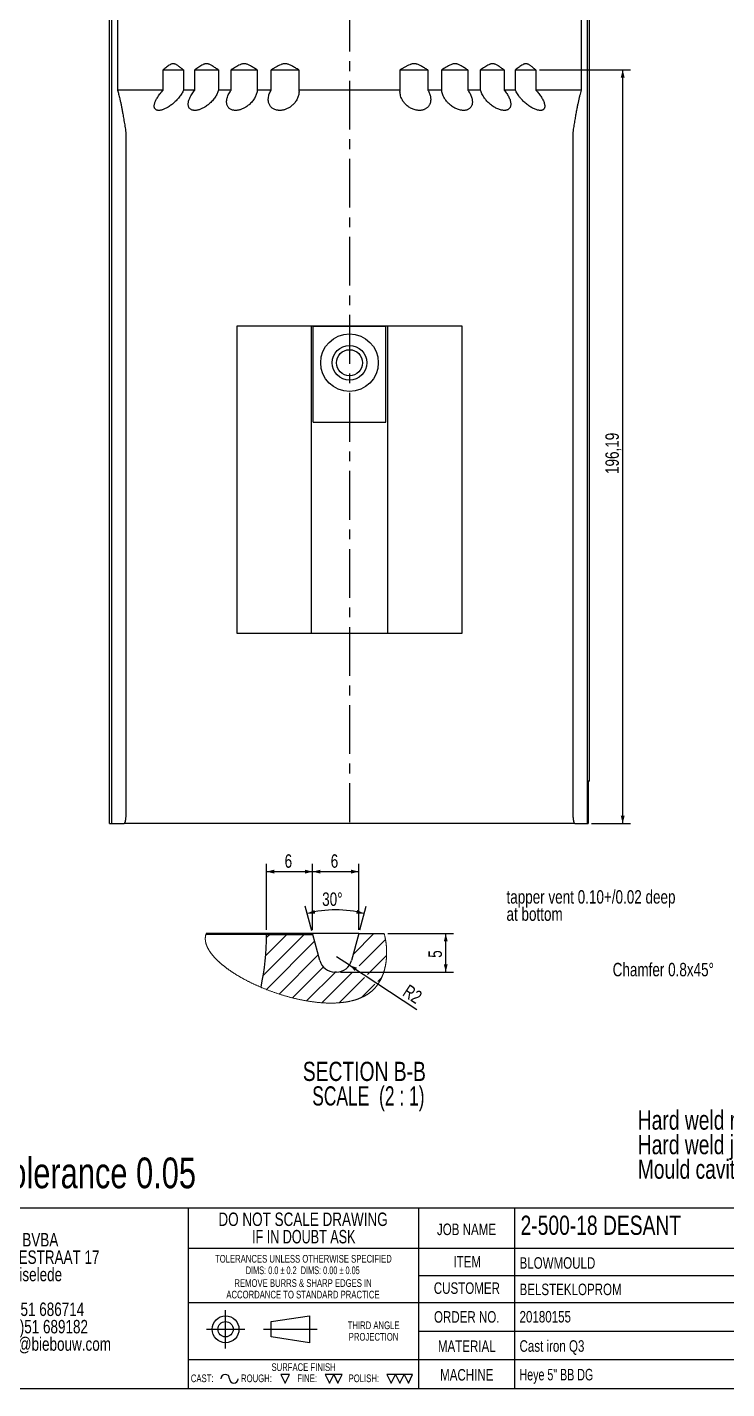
# Model space of a CAD drawing. Header units: millimetres. Extents: x 8 to 872, y 8 to 585.
# Drawn here: x 477.1 to 659.3, y 8 to 362.5 of the extents above; entities that cross this region are included whole.
import ezdxf

# ---------------------------------------------------------------- set-up
doc = ezdxf.new("R2010")
doc.units = ezdxf.units.MM
doc.header["$PDSIZE"] = -1
doc.linetypes.add('CENTERX2', pattern=[20.32, 12.7, -2.54, 2.54, -2.54])
for name, color, linetype in [('CENTERLINE', 4, 'CENTERX2'), ('DIMENSIONS', 2, 'Continuous'), ('HATCH', 3, 'Continuous'), ('TEXT', 2, 'Continuous')]:
    doc.layers.add(name, color=color, linetype=linetype)
doc.layers.add('OUTLINE', color=7, linetype='Continuous', lineweight=25)
doc.styles.add('SLDTEXTSTYLE0', font='TXT', dxfattribs={"width": 0.75})
doc.styles.add('SLDTEXTSTYLE3', font='TXT', dxfattribs={"width": 0.692308})
doc.styles.add('SLDTEXTSTYLE4', font='TXT', dxfattribs={"width": 0.7})
doc.styles.add('SLDTEXTSTYLE5', font='TXT', dxfattribs={"width": 0.691176})
doc.styles.add('SLDTEXTSTYLE7', font='TXT', dxfattribs={"width": 0.678571})
doc.dimstyles.new('SLDDIMSTYLE2', dxfattribs={"dimtxt": 3.5, "dimasz": 2, "dimexe": 0, "dimexo": 0.0625, "dimgap": 0.875, "dimtad": 1, "dimrnd": 1e-09, "dimzin": 12, "dimdsep": 46, "dimtxsty": 'SLDTEXTSTYLE0', "dimsah": 1, "dimcen": 0.09, "dimadec": 0, "dimazin": 3, "dimtfac": 1, "dimtofl": 0, "dimtmove": 0, "dimatfit": 3, "dimfxl": 0, "dimfrac": 2, "dimtolj": 1, "dimtzin": 12, "dimarcsym": 0})
doc.dimstyles.new('SLDDIMSTYLE26', dxfattribs={"dimtxt": 3.5, "dimasz": 2, "dimexe": 0, "dimexo": 0.0625, "dimgap": 0.875, "dimtad": 1, "dimdec": 0, "dimlfac": 0.5, "dimrnd": 1e-09, "dimzin": 12, "dimdsep": 46, "dimtxsty": 'SLDTEXTSTYLE0', "dimsah": 1, "dimcen": 0.09, "dimadec": 0, "dimazin": 3, "dimtfac": 1, "dimtdec": 0, "dimtofl": 0, "dimtmove": 0, "dimatfit": 3, "dimfxl": 0, "dimfrac": 2, "dimtolj": 1, "dimtzin": 12, "dimarcsym": 0})
doc.dimstyles.new('SLDDIMSTYLE27', dxfattribs={"dimtxt": 3.5, "dimasz": 2, "dimexe": 0, "dimexo": 0.0625, "dimgap": 0.875, "dimtad": 1, "dimlfac": 0.5, "dimrnd": 1e-09, "dimzin": 12, "dimdsep": 46, "dimtxsty": 'SLDTEXTSTYLE0', "dimsah": 1, "dimcen": 0.09, "dimadec": 0, "dimazin": 3, "dimtfac": 1, "dimtofl": 0, "dimtmove": 0, "dimatfit": 3, "dimfxl": 0, "dimfrac": 2, "dimtolj": 1, "dimtzin": 12, "dimarcsym": 0})
doc.dimstyles.new('SLDDIMSTYLE28', dxfattribs={"dimtxt": 3.5, "dimasz": 2, "dimexe": 0, "dimexo": 0.0625, "dimgap": 0.875, "dimtad": 1, "dimdec": 4, "dimlfac": 0.5, "dimzin": 12, "dimdsep": 46, "dimtxsty": 'SLDTEXTSTYLE0', "dimsah": 1, "dimcen": 0.09, "dimazin": 3, "dimtfac": 1, "dimtofl": 0, "dimtmove": 0, "dimatfit": 3, "dimfxl": 0, "dimfrac": 2, "dimtolj": 1, "dimtzin": 12, "dimarcsym": 0})
doc.dimstyles.new('SLDDIMSTYLE29', dxfattribs={"dimtxt": 3.5, "dimasz": 2, "dimexe": 0, "dimexo": 0.0625, "dimgap": 0.875, "dimtad": 1, "dimlfac": 0.5, "dimrnd": 1e-09, "dimzin": 12, "dimdsep": 46, "dimtxsty": 'SLDTEXTSTYLE0', "dimsah": 1, "dimcen": 0, "dimadec": 0, "dimazin": 3, "dimtfac": 1, "dimtofl": 0, "dimtmove": 0, "dimatfit": 3, "dimfxl": 0, "dimfrac": 2, "dimtolj": 1, "dimtzin": 12, "dimarcsym": 0})

# ---------------------------------------------------------------- blocks, each defined once
blk = doc.blocks.new('SW_NOTE_0')
at = {"layer": 'TEXT', "color": 0, "char_height": 3.5, "attachment_point": 2}
for s, insert, style in [('DO NOT SCALE DRAWING', (28.71, 4.5), 'SLDTEXTSTYLE0'), ('IF IN DOUBT ASK', (28.89, -0.03), 'SLDTEXTSTYLE4')]:
    blk.add_mtext(s, dxfattribs=dict(at, insert=insert, style=style))
blk = doc.blocks.new('SW_NOTE_1')
at = {"layer": 'TEXT', "color": 0, "char_height": 2, "attachment_point": 2}
for s, insert, style in [('TOLERANCES UNLESS OTHERWISE SPECIFIED', (27.09, 2.57), 'SLDTEXTSTYLE0'), ('DIMS: 0.0 ± 0.2  DIMS: 0.00 ± 0.05', (26.93, -0.43), 'SLDTEXTSTYLE5')]:
    blk.add_mtext(s, dxfattribs=dict(at, insert=insert, style=style))
blk = doc.blocks.new('SW_NOTE_2')
at = {"layer": 'TEXT', "color": 0, "char_height": 2, "attachment_point": 2, "style": 'SLDTEXTSTYLE0'}
for s, insert in [('REMOVE BURRS & SHARP EDGES IN', (21.78, 2.57)), ('ACCORDANCE TO STANDARD PRACTICE', (21.75, -0.43))]:
    blk.add_mtext(s, dxfattribs=dict(at, insert=insert))
blk = doc.blocks.new('SW_NOTE_3')
at = {"layer": 'TEXT', "color": 0, "char_height": 2, "attachment_point": 2, "style": 'SLDTEXTSTYLE0'}
for s, insert in [('THIRD ANGLE', (8.34, 2.57)), ('PROJECTION', (8.33, -0.43))]:
    blk.add_mtext(s, dxfattribs=dict(at, insert=insert))
blk = doc.blocks.new('SW_NOTE_4')
at = {"layer": 'TEXT', "color": 0, "char_height": 3.5, "attachment_point": 1, "style": 'SLDTEXTSTYLE0'}
for s, insert in [('BIEBOUW BVBA', (0, 4.5)), ('INDUSTRIESTRAAT 17', (0, -0.03)), ('B-8755 Ruiselede', (0, -4.55)), ('Tel.:+32(0)51 686714', (0, -13.61)), ('Fax.:+32(0)51 689182', (0, -18.13)), ('Email: info@biebouw.com', (0, -22.66))]:
    blk.add_mtext(s, dxfattribs=dict(at, insert=insert))
blk = doc.blocks.new('SW_NOTE_7')
at = {"layer": 'TEXT', "color": 0, "char_height": 5, "attachment_point": 1, "style": 'SLDTEXTSTYLE0'}
for s, insert in [('Hard weld match and neck 3x3', (0, 6.43)), ('Hard weld joint 1.2 deep 3 wide', (0, 0.04)), ('Mould cavity see drawing BIEB781-07 A', (0, -6.35))]:
    blk.add_mtext(s, dxfattribs=dict(at, insert=insert))
blk = doc.blocks.new('SW_NOTE_8')
at = {"layer": 'TEXT', "color": 0, "char_height": 3.5, "attachment_point": 1, "style": 'SLDTEXTSTYLE0'}
for s, insert in [('tapper vent 0.10+/0.02 deep', (-64.08, 0.03)), ('at bottom', (-64.08, -4.44))]:
    blk.add_mtext(s, dxfattribs=dict(at, insert=insert))
blk = doc.blocks.new('SW_NOTE_10')
at = {"layer": 'TEXT', "color": 0, "insert": (-37.56, 1.79), "char_height": 3.5, "attachment_point": 1, "style": 'SLDTEXTSTYLE0'}
blk.add_mtext('Chamfer 0.8x45°', dxfattribs=at)
blk = doc.blocks.new('SW_HATCH_0')
at = {"layer": 'HATCH', "color": 0}
for p, q in [((8.98, 0), (-1.69, -10.67)), ((4.49, 0), (-1.06, -5.55)), ((0, 0), (-0.82, -0.82)), ((27.14, 0.2), (21.74, -5.2)), ((11.71, -1.76), (-0.87, -14.34)), ((30.14, -1.29), (23.28, -8.15)), ((12.66, -5.3), (2.43, -15.53)), ((30.44, -5.48), (25.44, -10.48)), ((13.97, -8.48), (5.92, -16.53)), ((17.14, -9.8), (9.62, -17.32)), ((21.47, -9.96), (13.62, -17.81)), ((24.72, -11.2), (18.11, -17.81)), ((27.42, -12.99), (24.03, -16.38)), ((29.16, -11.26), (28.15, -12.27))]:
    blk.add_line(p, q, dxfattribs=at)
blk = doc.blocks.new('_D_75')
at = {"layer": 'DIMENSIONS'}
for p, q in [((539.46, 127.5), (539.46, 144.64)), ((539.46, 142.64), (551.46, 142.64)), ((551.46, 127.5), (551.46, 144.64))]:
    blk.add_line(p, q, dxfattribs=at)
for points in [[(539.46, 142.64), (541.46, 142.14), (541.46, 143.14)], [(551.46, 142.64), (549.46, 143.14), (549.46, 142.14)]]:
    blk.add_solid(points, dxfattribs=at)
at = {"layer": 'DIMENSIONS', "insert": (544.16, 147.15), "char_height": 3.5, "attachment_point": 1, "style": 'SLDTEXTSTYLE0'}
blk.add_mtext('6', dxfattribs=at)
blk = doc.blocks.new('_D_76')
at = {"layer": 'DIMENSIONS'}
for p, q in [((551.46, 127.5), (551.46, 144.64)), ((551.46, 142.64), (563.46, 142.64)), ((563.46, 127.5), (563.46, 144.64))]:
    blk.add_line(p, q, dxfattribs=at)
for points in [[(551.46, 142.64), (553.46, 142.14), (553.46, 143.14)], [(563.46, 142.64), (561.46, 143.14), (561.46, 142.14)]]:
    blk.add_solid(points, dxfattribs=at)
at = {"layer": 'DIMENSIONS', "insert": (556.16, 147.15), "char_height": 3.5, "attachment_point": 1, "style": 'SLDTEXTSTYLE0'}
blk.add_mtext('6', dxfattribs=at)
blk = doc.blocks.new('_D_77')
at = {"layer": 'DIMENSIONS'}
for p, q in [((571.07, 126.5), (588.12, 126.5)), ((586.12, 116.5), (586.12, 126.5)), ((558.71, 116.5), (588.12, 116.5))]:
    blk.add_line(p, q, dxfattribs=at)
for points in [[(586.12, 126.5), (585.62, 124.5), (586.62, 124.5)], [(586.12, 116.5), (586.62, 118.5), (585.62, 118.5)]]:
    blk.add_solid(points, dxfattribs=at)
at = {"layer": 'DIMENSIONS', "insert": (581.61, 120.21), "char_height": 3.5, "attachment_point": 1, "rotation": 90, "style": 'SLDTEXTSTYLE0'}
blk.add_mtext('5', dxfattribs=at)
blk = doc.blocks.new('_D_78')
at = {"layer": 'DIMENSIONS'}
for p, q in [((551.25, 127.27), (549.54, 133.66)), ((563.71, 127.47), (565.37, 133.66))]:
    blk.add_line(p, q, dxfattribs=at)
blk.add_arc((557.46, 104.11), 28.59, 75, 105, dxfattribs=at)
for points in [[(550.06, 131.73), (552.12, 131.69), (551.89, 132.67)], [(564.86, 131.73), (563.02, 132.67), (562.79, 131.69)]]:
    blk.add_solid(points, dxfattribs=at)
at = {"layer": 'DIMENSIONS', "insert": (553.94, 137.22), "char_height": 3.5, "attachment_point": 1, "style": 'SLDTEXTSTYLE0'}
blk.add_mtext('30°', dxfattribs=at)
blk = doc.blocks.new('_D_79')
at = {"layer": 'DIMENSIONS'}
for q in [(557.71, 120.5), (578.59, 106.73)]:
    blk.add_line((561.05, 118.3), q, dxfattribs=at)
blk.add_solid([(561.05, 118.3), (562.44, 116.78), (562.99, 117.62)], dxfattribs=at)
at = {"layer": 'DIMENSIONS', "insert": (576.54, 113.46), "char_height": 3.5, "attachment_point": 1, "rotation": 326.5925, "style": 'SLDTEXTSTYLE0'}
blk.add_mtext('R2', dxfattribs=at)
blk = doc.blocks.new('SW_NOTE_12')
at = {"layer": 'TEXT', "color": 0, "char_height": 5, "attachment_point": 2}
for s, insert, style in [('SECTION B-B', (19.61, 6.45), 'SLDTEXTSTYLE0'), ('SCALE  (2 : 1)', (20.66, 0.06), 'SLDTEXTSTYLE7')]:
    blk.add_mtext(s, dxfattribs=dict(at, insert=insert, style=style))
blk = doc.blocks.new('_D_98')
at = {"layer": 'DIMENSIONS'}
for p, q in [((610.55, 351.38), (634.19, 351.38)), ((632.19, 155.19), (632.19, 351.38)), ((624.03, 155.19), (634.19, 155.19))]:
    blk.add_line(p, q, dxfattribs=at)
for points in [[(632.19, 351.38), (631.69, 349.38), (632.69, 349.38)], [(632.19, 155.19), (632.69, 157.19), (631.69, 157.19)]]:
    blk.add_solid(points, dxfattribs=at)
at = {"layer": 'DIMENSIONS', "insert": (627.68, 246.17), "char_height": 3.5, "attachment_point": 1, "rotation": 90, "style": 'SLDTEXTSTYLE0'}
blk.add_mtext('196,19', dxfattribs=at)

msp = doc.modelspace()

# ---------------------------------------------------------------- linework, layer by layer
at = {"color": 7, "linetype": 'Continuous', "lineweight": 18, "flags": 128}
msp.add_lwpolyline([(523.61295, 126.14358), (523.60187, 126.09647), (523.59137, 126.04928), (523.58147, 126.00201), (523.57215, 125.95466), (523.56342, 125.90723), (523.55526, 125.85972), (523.5477, 125.81214), (523.54004, 125.75972), (523.53309, 125.7072), (523.52683, 125.65459), (523.52127, 125.6019), (523.51641, 125.54912), (523.51223, 125.49625), (523.50875, 125.4433), (523.50595, 125.39026), (523.50384, 125.33714), (523.50241, 125.28394), (523.50168, 125.2316), (523.50159, 125.1792), (523.50216, 125.12671), (523.50339, 125.07415), (523.5053, 125.02056), (523.50788, 124.96689), (523.51113, 124.91314), (523.51505, 124.85932), (523.51963, 124.80543), (523.52477, 124.75243), (523.53055, 124.69937), (523.53697, 124.64623), (523.54402, 124.59303), (523.55187, 124.53868), (523.56037, 124.48425), (523.56952, 124.42977), (523.57932, 124.37521), (523.58978, 124.3206), (523.60087, 124.26592), (523.61262, 124.21117), (523.62498, 124.15649), (523.63797, 124.10174), (523.6516, 124.04694), (523.66586, 123.99208), (523.68076, 123.93717), (523.696, 123.88317), (523.71185, 123.82913), (523.72829, 123.77504), (523.74534, 123.72089), (523.76336, 123.66559), (523.78199, 123.61024), (523.80125, 123.55483), (523.82112, 123.49938), (523.84161, 123.44388), (523.86271, 123.38834), (523.88441, 123.33275), (523.90673, 123.27711), (523.92966, 123.22143), (523.95319, 123.16571), (523.97732, 123.10995), (524.00205, 123.05414), (524.02738, 122.9983), (524.0533, 122.94242), (524.08251, 122.8809), (524.11242, 122.81935), (524.14306, 122.75775), (524.1744, 122.6961), (524.20645, 122.63442), (524.23794, 122.57505), (524.27009, 122.51563), (524.30288, 122.45619), (524.33632, 122.39671), (524.3704, 122.3372), (524.40512, 122.27767), (524.43844, 122.2215), (524.47232, 122.16532), (524.50676, 122.10911), (524.54177, 122.05288), (524.57733, 121.99663), (524.61768, 121.93383), (524.65871, 121.871), (524.70043, 121.80815), (524.74284, 121.74528), (524.78592, 121.68239), (524.82968, 121.61949), (524.87411, 121.55656), (524.91922, 121.49363), (524.965, 121.43067), (525.01144, 121.36771), (525.05854, 121.30474), (525.1063, 121.24176), (525.15473, 121.17877), (525.2038, 121.11577), (525.25352, 121.05277), (525.3039, 120.98976), (525.35736, 120.92376), (525.41153, 120.85775), (525.4664, 120.79174), (525.52196, 120.72574), (525.57823, 120.65974), (525.63518, 120.59374), (525.69018, 120.53076), (525.74581, 120.46778), (525.80206, 120.40481), (525.85893, 120.34185), (525.91641, 120.27891), (525.97451, 120.21598), (526.03321, 120.15306), (526.09252, 120.09016), (526.1553, 120.02429), (526.21874, 119.95844), (526.28284, 119.89261), (526.34759, 119.82681), (526.41298, 119.76103), (526.47902, 119.69528), (526.54571, 119.62956), (526.61303, 119.56388), (526.68098, 119.49822), (526.74957, 119.4326), (526.81879, 119.36702), (526.88863, 119.30148), (526.95505, 119.23971), (527.02202, 119.17799), (527.08953, 119.1163), (527.15759, 119.05465), (527.22619, 118.99305), (527.2993, 118.92796), (527.37301, 118.86293), (527.44731, 118.79795), (527.52221, 118.73302), (527.59769, 118.66814), (527.67376, 118.60331), (527.74602, 118.54225), (527.81878, 118.48123), (527.89206, 118.42027), (527.96585, 118.35937), (528.04015, 118.29852), (528.12366, 118.23067), (528.2078, 118.1629), (528.29255, 118.0952), (528.37792, 118.02758), (528.4639, 117.96005), (528.55049, 117.89259), (528.63768, 117.82521), (528.72547, 117.75792), (528.82653, 117.68112), (528.92837, 117.60444), (529.03097, 117.52788), (529.13433, 117.45144), (529.23845, 117.37512), (529.34331, 117.29893), (529.44892, 117.22287), (529.54638, 117.15327), (529.64445, 117.08378), (529.74313, 117.0144), (529.84241, 116.94515), (529.9423, 116.87601), (530.04279, 116.807), (530.15309, 116.73185), (530.26409, 116.65686), (530.37578, 116.58202), (530.48816, 116.50734), (530.60122, 116.43282), (530.71496, 116.35846), (530.82937, 116.28427), (530.93482, 116.2164), (531.04084, 116.14868), (531.1474, 116.08111), (531.25451, 116.01368), (531.36216, 115.94641), (531.47034, 115.87928), (531.60087, 115.79894), (531.73215, 115.71882), (531.86418, 115.63893), (531.99695, 115.55928), (532.13046, 115.47986), (532.2623, 115.4021), (532.39483, 115.32457), (532.52804, 115.24728), (532.66193, 115.17024), (532.78647, 115.09915), (532.91157, 115.02827), (533.03724, 114.9576), (533.16347, 114.88716), (533.29025, 114.81694), (533.41757, 114.74695), (533.54544, 114.67718), (533.68672, 114.60071), (533.82863, 114.52452), (533.97117, 114.44861), (534.11434, 114.373), (534.25813, 114.29768), (534.40252, 114.22267), (534.54752, 114.14795), (534.69311, 114.07354), (534.83929, 113.99944), (534.98604, 113.92565), (535.13073, 113.85349), (535.27596, 113.78164), (535.42173, 113.71011), (535.56803, 113.63889), (535.71752, 113.5667), (535.86754, 113.49485), (536.01809, 113.42334), (536.16916, 113.35218), (536.32073, 113.28136), (536.47009, 113.21215), (536.61992, 113.14328), (536.77022, 113.07475), (536.92098, 113.00658), (537.07529, 112.93737), (537.23007, 112.86854), (537.3853, 112.80009), (537.54098, 112.73201), (537.6971, 112.66431), (537.85366, 112.597), (538.01064, 112.53009), (538.13516, 112.47741), (538.25994, 112.42499), (538.42154, 112.35762), (538.58356, 112.29067), (538.74599, 112.22415), (538.90882, 112.15806), (539.07205, 112.0924), (539.23565, 112.02718), (539.39963, 111.9624), (539.56945, 111.89594), (539.73965, 111.82996), (539.91023, 111.76446), (540.08117, 111.69946), (540.25247, 111.63494), (540.42411, 111.57093), (540.58625, 111.51104), (540.74868, 111.45159), (540.9114, 111.39261), (541.07439, 111.33408), (541.23765, 111.27601), (541.42017, 111.21175), (541.603, 111.14808), (541.78614, 111.085), (541.96957, 111.02252), (542.15328, 110.96063), (542.33726, 110.89936), (542.52151, 110.83869), (542.706, 110.77865), (542.88676, 110.72049), (543.06774, 110.66294), (543.24892, 110.60599), (543.43031, 110.54965), (543.61189, 110.49393), (543.79364, 110.43883), (543.96516, 110.38745), (544.13683, 110.33663), (544.30863, 110.28637), (544.48055, 110.23668), (544.65259, 110.18756), (544.82474, 110.13902), (544.99699, 110.09105), (545.16933, 110.04367), (545.34175, 109.99688), (545.51425, 109.95069), (545.68374, 109.90589), (545.85327, 109.86168), (546.02286, 109.81805), (546.19249, 109.77501), (546.35869, 109.73342), (546.52491, 109.69239), (546.69115, 109.65194), (546.8574, 109.61207), (547.02364, 109.57278), (547.18988, 109.53408), (547.35611, 109.49597), (547.53894, 109.45472), (547.72173, 109.4142), (547.90447, 109.37441), (548.08716, 109.33535), (548.26978, 109.29702), (548.45233, 109.25943), (548.63479, 109.22259), (548.81716, 109.1865), (548.99942, 109.15117), (549.18156, 109.11659), (549.36033, 109.08338), (549.53897, 109.05091), (549.71748, 109.01919), (549.89583, 108.98822), (550.05485, 108.96122), (550.21374, 108.93483), (550.37248, 108.90904), (550.53109, 108.88387), (550.68953, 108.85931), (550.84782, 108.83537), (551.00595, 108.81206), (551.16389, 108.78937), (551.32917, 108.76627), (551.49424, 108.74386), (551.6591, 108.72216), (551.82374, 108.70115), (551.98816, 108.68085), (552.15233, 108.66125), (552.31626, 108.64237), (552.47994, 108.62421), (552.64337, 108.60676), (552.80652, 108.59004), (552.9694, 108.57404), (553.132, 108.55878), (553.28504, 108.54506), (553.43782, 108.53199), (553.59033, 108.51959), (553.74256, 108.50784), (553.89451, 108.49677), (554.03072, 108.48739), (554.1667, 108.47855), (554.30243, 108.47026), (554.43792, 108.46252), (554.57315, 108.45532), (554.70813, 108.44867), (554.83516, 108.44291), (554.96194, 108.43764), (555.08849, 108.43287), (555.21479, 108.42859), (555.34085, 108.42482), (555.46665, 108.42154), (555.59219, 108.41877), (555.71748, 108.41651), (555.8425, 108.41475), (555.96725, 108.4135), (556.08951, 108.41277), (556.21151, 108.41253), (556.33323, 108.41279), (556.45469, 108.41354), (556.57806, 108.41483), (556.70114, 108.41663), (556.82393, 108.41896), (556.94642, 108.42181), (557.06861, 108.42519), (557.18832, 108.42902), (557.30772, 108.43336), (557.42682, 108.43821), (557.54562, 108.44358), (557.66652, 108.44959), (557.78709, 108.45613), (557.90733, 108.46322), (558.02724, 108.47086), (558.1468, 108.47903), (558.26602, 108.48776), (558.3849, 108.49703), (558.51375, 108.50774), (558.64218, 108.5191), (558.77018, 108.53112), (558.89775, 108.5438), (559.02489, 108.55714), (559.14933, 108.57088), (559.27334, 108.58527), (559.39691, 108.60031), (559.52004, 108.61599), (559.62961, 108.63054), (559.73882, 108.64561), (559.84767, 108.66119), (559.95615, 108.67731), (560.06427, 108.69394), (560.17201, 108.71111), (560.27938, 108.7288), (560.38637, 108.74702), (560.49298, 108.76577), (560.5992, 108.78505), (560.70504, 108.80487), (560.81049, 108.82522), (560.91553, 108.84612), (561.02019, 108.86755), (561.12444, 108.88952), (561.22828, 108.91204), (561.33663, 108.93621), (561.44453, 108.96098), (561.55197, 108.98635), (561.65895, 109.01232), (561.76546, 109.0389), (561.87151, 109.06609), (561.96184, 109.08982), (562.05181, 109.11401), (562.14144, 109.13864), (562.23071, 109.16371), (562.31963, 109.18924), (562.40661, 109.21475), (562.49325, 109.2407), (562.57953, 109.26709), (562.66547, 109.29391), (562.75279, 109.32174), (562.83974, 109.35003), (562.92632, 109.37877), (563.01252, 109.40798), (563.09834, 109.43765), (563.18378, 109.46779), (563.26883, 109.49838), (563.3535, 109.52945), (563.43778, 109.56098), (563.52167, 109.59299), (563.60516, 109.62546), (563.68826, 109.6584), (563.77096, 109.69182), (563.85326, 109.72571), (563.94333, 109.76354), (564.0329, 109.80195), (564.12197, 109.84093), (564.21055, 109.88049), (564.29863, 109.92063), (564.31264, 109.9271), (564.39263, 109.96438), (564.47219, 110.00216), (564.55132, 110.04042), (564.63003, 110.07917), (564.7083, 110.11842), (564.78614, 110.15816), (564.86354, 110.19839), (564.9405, 110.23912), (565.02065, 110.28232), (565.10031, 110.32607), (565.17948, 110.37036), (565.25816, 110.41521), (565.33634, 110.4606), (565.41402, 110.50655), (565.49119, 110.55306), (565.56786, 110.60011), (565.64403, 110.64773), (565.71968, 110.6959), (565.79481, 110.74463), (565.86943, 110.79392), (565.93931, 110.84091), (566.00872, 110.8884), (566.07767, 110.93639), (566.14615, 110.98489), (566.21415, 111.03389), (566.28576, 111.08641), (566.35683, 111.1395), (566.42736, 111.19316), (566.49735, 111.2474), (566.56679, 111.30221), (566.63569, 111.3576), (566.70014, 111.41035), (566.7641, 111.46361), (566.82757, 111.51739), (566.89054, 111.57169), (566.95301, 111.62651), (567.01497, 111.68184), (567.07644, 111.73769), (567.13739, 111.79407), (567.19784, 111.85097), (567.25777, 111.90839), (567.31613, 111.96529), (567.374, 112.02271), (567.43137, 112.08063), (567.48823, 112.13906), (567.54041, 112.1936), (567.59216, 112.24858), (567.64347, 112.304), (567.69434, 112.35986), (567.74477, 112.41616), (567.79476, 112.47291), (567.84431, 112.53009), (567.8983, 112.5935), (567.95175, 112.65745), (568.00467, 112.72191), (568.05705, 112.78689), (568.1089, 112.85239), (568.16021, 112.9184), (568.21099, 112.98491), (568.26124, 113.05192), (568.31096, 113.11943), (568.36015, 113.18742), (568.40795, 113.25468), (568.45523, 113.3224), (568.502, 113.39058), (568.54827, 113.45921), (568.59485, 113.52955), (568.64091, 113.60036), (568.68644, 113.67162), (568.73145, 113.74334), (568.77594, 113.8155), (568.81912, 113.88681), (568.86179, 113.95854), (568.90397, 114.03069), (568.94564, 114.10325), (568.98764, 114.17771), (569.02912, 114.2526), (569.07008, 114.3279), (569.11052, 114.40362), (569.15045, 114.47974), (569.18985, 114.55626), (569.22873, 114.63319), (569.26954, 114.71547), (569.30976, 114.79819), (569.3494, 114.88135), (569.38845, 114.96493), (569.42692, 115.04893), (569.46532, 115.13448), (569.50312, 115.22046), (569.54032, 115.30684), (569.57693, 115.39364), (569.61294, 115.48084), (569.64836, 115.56844), (569.68122, 115.65139), (569.71355, 115.73468), (569.74536, 115.81831), (569.77664, 115.90228), (569.8074, 115.98657), (569.83764, 116.07118), (569.86736, 116.15611), (569.89655, 116.24136), (569.92523, 116.32691), (569.95339, 116.41276), (569.98054, 116.49737), (570.00719, 116.58227), (570.03335, 116.66744), (570.059, 116.75288), (570.08462, 116.84015), (570.10971, 116.92769), (570.1343, 117.01551), (570.15837, 117.10358), (570.18193, 117.19191), (570.20457, 117.27891), (570.22672, 117.36615), (570.24838, 117.45363), (570.26955, 117.54133), (570.29411, 117.64603), (570.31797, 117.75104), (570.34115, 117.85636), (570.36363, 117.96197), (570.38543, 118.06786), (570.40653, 118.17403), (570.42604, 118.27563), (570.44492, 118.37747), (570.46317, 118.47954), (570.48081, 118.58183), (570.49782, 118.68435), (570.51421, 118.78707), (570.52998, 118.89), (570.54513, 118.99313), (570.56034, 119.10137), (570.57488, 119.20981), (570.58874, 119.31844), (570.60192, 119.42726), (570.61444, 119.53626), (570.62628, 119.64542), (570.63745, 119.75474), (570.64795, 119.86422), (570.65779, 119.97384), (570.66695, 120.0836), (570.67546, 120.19349), (570.68329, 120.30349), (570.69008, 120.40732), (570.69627, 120.51123), (570.70188, 120.61524), (570.7069, 120.71932), (570.71134, 120.82348), (570.71557, 120.93875), (570.71908, 121.05409), (570.72188, 121.1695), (570.72398, 121.28496), (570.72536, 121.40047), (570.72603, 121.51394), (570.72602, 121.62745), (570.72533, 121.74097), (570.72396, 121.85449), (570.72194, 121.96664), (570.71927, 122.07878), (570.71593, 122.1909), (570.71194, 122.303), (570.70729, 122.41506), (570.70209, 122.52508), (570.69626, 122.63505), (570.6898, 122.74497), (570.68272, 122.85482), (570.67484, 122.96684), (570.66631, 123.07878), (570.65714, 123.19062), (570.64731, 123.30237), (570.63684, 123.41401), (570.62572, 123.52553), (570.61396, 123.63692), (570.60156, 123.74818), (570.58851, 123.8593), (570.57482, 123.97027), (570.5605, 124.08108), (570.54553, 124.19172), (570.52993, 124.30219), (570.5137, 124.41247), (570.49826, 124.51339), (570.48229, 124.61415), (570.46578, 124.71473), (570.44875, 124.81513), (570.43119, 124.91535), (570.41311, 125.01537), (570.39332, 125.12135), (570.37295, 125.22709), (570.35198, 125.3326), (570.33043, 125.43786), (570.30828, 125.54286), (570.28555, 125.64759), (570.26223, 125.75205), (570.23832, 125.85624), (570.21265, 125.96507), (570.18634, 126.07359), (570.15939, 126.18177), (570.13181, 126.2896), (570.10359, 126.39709), (570.07473, 126.50421)], dxfattribs=at)
at = {"color": 7, "linetype": 'Continuous', "lineweight": 18}
msp.add_arc((527.56981, 125.18496), 4.07133, 161.0928846, 166.3814716, dxfattribs=at)
at = {"color": 7, "linetype": 'Continuous', "lineweight": 0}
for p in [(539.45553, 126.50421), (551.45553, 126.50421)]:
    msp.add_point(p, dxfattribs=at)
at = {"layer": 'CENTERLINE'}
msp.add_line((561.05106, 429.83342), (561.05106, 155.56068), dxfattribs=at)
at = {"layer": 'OUTLINE'}
for p, q in [((498.55106, 155.18876), (498.55106, 429.83342)), ((499.07599, 429.83342), (499.07599, 155.18876)), ((623.02613, 155.18876), (623.02613, 429.83342)), ((623.55106, 166.18876), (623.55106, 429.83342)), ((500.63743, 410.83342), (500.63743, 346.13342)), ((621.46469, 346.13342), (621.46469, 410.83342)), ((512.55343, 346.13342), (512.55343, 351.37876)), ((512.55343, 351.37876), (517.84825, 351.37876)), ((517.84825, 351.37876), (517.84825, 346.13342)), ((520.79231, 346.13342), (520.79231, 351.37876)), ((520.79231, 351.37876), (526.92612, 351.37876)), ((526.92612, 351.37876), (526.92612, 346.13342)), ((530.25443, 346.13342), (530.25443, 351.37876)), ((530.25443, 351.37876), (537.04086, 351.37876)), ((537.04086, 351.37876), (537.04086, 346.13342)), ((540.65229, 346.13342), (540.65229, 351.37876)), ((540.65229, 351.37876), (547.88514, 351.37876)), ((547.88514, 351.37876), (547.88514, 346.13342)), ((574.21698, 346.13342), (574.21698, 351.37876)), ((574.21698, 351.37876), (581.44983, 351.37876)), ((581.44983, 351.37876), (581.44983, 346.13342)), ((585.06126, 346.13342), (585.06126, 351.37876)), ((585.06126, 351.37876), (591.84769, 351.37876)), ((591.84769, 351.37876), (591.84769, 346.13342)), ((595.176, 346.13342), (595.176, 351.37876)), ((595.176, 351.37876), (601.30981, 351.37876)), ((601.30981, 351.37876), (601.30981, 346.13342)), ((604.25387, 346.13342), (604.25387, 351.37876)), ((604.25387, 351.37876), (609.54869, 351.37876)), ((609.54869, 351.37876), (609.54869, 346.13342)), ((512.55343, 346.13342), (500.63743, 346.13342)), ((520.79231, 346.13342), (517.84825, 346.13342)), ((530.25443, 346.13342), (526.92612, 346.13342)), ((540.65229, 346.13342), (537.04086, 346.13342)), ((574.21698, 346.13342), (547.88514, 346.13342)), ((585.06126, 346.13342), (581.44983, 346.13342)), ((595.176, 346.13342), (591.84769, 346.13342)), ((604.25387, 346.13342), (601.30981, 346.13342)), ((621.46469, 346.13342), (609.54869, 346.13342)), ((502.82427, 333.84078), (502.82427, 158.18875)), ((619.27785, 158.18875), (619.27785, 333.84078)), ((531.81106, 204.63342), (531.81106, 284.73342)), ((531.81106, 284.73342), (590.29106, 284.73342)), ((551.05106, 284.63342), (551.05106, 204.63342)), ((551.55106, 284.63342), (551.05106, 284.63342)), ((551.55106, 284.63342), (570.55106, 284.63342)), ((551.55106, 259.63342), (551.55106, 284.63342)), ((570.55106, 259.63342), (570.55106, 284.63342)), ((571.05106, 284.63342), (570.55106, 284.63342)), ((571.05106, 204.63342), (571.05106, 284.63342)), ((590.29106, 284.73342), (590.29106, 204.63342)), ((551.55106, 259.63342), (570.55106, 259.63342)), ((590.29106, 204.63342), (531.81106, 204.63342)), ((623.55106, 166.18876), (623.02613, 166.18876)), ((623.19673, 166.18876), (623.19673, 155.18876)), ((498.55106, 155.18876), (499.07599, 155.18876)), ((499.07599, 155.18876), (502.34738, 155.18876)), ((619.75474, 155.18876), (502.34738, 155.18876)), ((619.75474, 155.18876), (623.02613, 155.18876)), ((623.02613, 155.18876), (623.19673, 155.18876)), ((539.45523, 126.30421), (523.65535, 126.30421)), ((530.60518, 126.50421), (523.71815, 126.50421)), ((532.55553, 126.50421), (530.60518, 126.50421)), ((532.50194, 126.30421), (532.55553, 126.50421)), ((534.41759, 126.50421), (532.55553, 126.50421)), ((537.38656, 126.50421), (534.41759, 126.50421)), ((563.45553, 126.50421), (537.38656, 126.50421)), ((539.45523, 126.30421), (551.50912, 126.30421)), ((553.34062, 119.46894), (551.50912, 126.30421)), ((563.45553, 126.50421), (561.57043, 119.46894)), ((563.45553, 126.50421), (570.07473, 126.50421)), ((557.70673, 116.50421), (557.20433, 116.50421)), ((832, 55), (429, 55)), ((519, 55), (519, 8)), ((579, 55), (579, 8)), ((604, 55), (604, 8)), ((579, 44.5), (519, 44.5)), ((732, 44.5), (579, 44.5)), ((579, 37.5), (732, 37.5)), ((519, 30.5), (832, 30.5)), ((528.77569, 18.5), (528.77569, 28.5)), ((540.67455, 25.5), (550.67455, 27)), ((540.67455, 21.5), (540.67455, 25.5)), ((550.67455, 27), (550.67455, 20)), ((523.77569, 23.5), (533.77569, 23.5)), ((538.67455, 23.5), (552.67455, 23.5)), ((550.67455, 20), (540.67455, 21.5)), ((579, 23), (732, 23)), ((732, 15.5), (519, 15.5)), ((545.41865, 11.75), (543.16865, 11.75)), ((543.16865, 11.75), (544.29365, 9.5)), ((544.29365, 9.5), (545.41865, 11.75)), ((556.93161, 11.75), (554.68161, 11.75)), ((554.68161, 11.75), (555.80661, 9.5)), ((555.80661, 9.5), (556.93161, 11.75)), ((559.18161, 11.75), (556.93161, 11.75)), ((556.93161, 11.75), (558.05661, 9.5)), ((558.05661, 9.5), (559.18161, 11.75)), ((573, 11.75), (570.75, 11.75)), ((570.75, 11.75), (571.875, 9.5)), ((571.875, 9.5), (573, 11.75)), ((575.25, 11.75), (573, 11.75)), ((573, 11.75), (574.125, 9.5)), ((574.125, 9.5), (575.25, 11.75)), ((577.5, 11.75), (575.25, 11.75)), ((575.25, 11.75), (576.375, 9.5)), ((576.375, 9.5), (577.5, 11.75)), ((832, 8), (8, 8))]:
    msp.add_line(p, q, dxfattribs=at)
for centre, radius in [((561.05106, 275.13342), 7.5), ((561.05106, 275.13342), 4.5), ((561.05106, 275.13342), 3.4), ((528.77569, 23.5), 3.5), ((528.77569, 23.5), 2)]:
    msp.add_circle(centre, radius, dxfattribs=at)
for centre, radius, start, end in [((471.1612, 126.50387), 68.29432, 348.1932581, 359.8324949), ((557.20433, 120.50421), 4, 195.0000096, 269.9999895), ((557.70673, 120.50421), 4, 270.0000084, 344.9999934), ((528.70836, 10.625), 1.125, 0, 180), ((530.95836, 10.625), 1.125, 180, 0)]:
    msp.add_arc(centre, radius, start, end, dxfattribs=at)
for points, knots in [([(517.84825, 351.37876), (517.61592, 351.55751), (517.15133, 351.91498), (516.59373, 352.32006), (516.17223, 352.60345), (515.8874, 352.77352), (515.62977, 352.8965), (515.40099, 352.97026), (515.20436, 353.00286), (514.99241, 353.00083), (514.76934, 352.95014), (514.53915, 352.8571), (514.23183, 352.69015), (513.85286, 352.44177), (513.40855, 352.10479), (512.97688, 351.74498), (512.69455, 351.5008), (512.55343, 351.37876)], [0, 0, 0, 0, 0.131051887, 0.262071072, 0.314318068, 0.366568379, 0.418689568, 0.452475005, 0.486339906, 0.520050425, 0.56136088, 0.602883026, 0.64437323, 0.733156765, 0.822045092, 0.911053089, 1, 1, 1, 1]), ([(526.92612, 351.37876), (526.66109, 351.55751), (526.1311, 351.91498), (525.49171, 352.32006), (525.00709, 352.60345), (524.67902, 352.77352), (524.38175, 352.8965), (524.11736, 352.97026), (523.88983, 353.00286), (523.64428, 353.00083), (523.38545, 352.95014), (523.11796, 352.8571), (522.76026, 352.69015), (522.31818, 352.44177), (521.79817, 352.10479), (521.29143, 351.74498), (520.95864, 351.5008), (520.79231, 351.37876)], [0, 0, 0, 0, 0.131051833, 0.262071461, 0.314318502, 0.366568597, 0.418689666, 0.45247523, 0.486340102, 0.52005045, 0.561360943, 0.602883241, 0.644373578, 0.733156995, 0.822045065, 0.911053109, 1, 1, 1, 1]), ([(537.04086, 351.37876), (536.75118, 351.55751), (536.1719, 351.91498), (535.47014, 352.32006), (534.93713, 352.60345), (534.57579, 352.77352), (534.24792, 352.8965), (533.95594, 352.97026), (533.70443, 353.00286), (533.43272, 353.00083), (533.14601, 352.95014), (532.84933, 352.85711), (532.45215, 352.69015), (531.96038, 352.44176), (531.38048, 352.10479), (530.81405, 351.74498), (530.44092, 351.5008), (530.25443, 351.37876)], [0, 0, 0, 0, 0.131051716, 0.262071444, 0.314318175, 0.366568558, 0.418689604, 0.452475146, 0.486340019, 0.520050727, 0.561360851, 0.602883237, 0.6443735, 0.733156788, 0.822045245, 0.911053251, 1, 1, 1, 1]), ([(547.88514, 351.37876), (547.57961, 351.55751), (546.96863, 351.91498), (546.22583, 352.32006), (545.66063, 352.60345), (545.277, 352.77352), (544.92848, 352.8965), (544.61779, 352.97026), (544.34995, 353.00286), (544.06035, 353.00083), (543.75446, 352.95014), (543.43761, 352.85711), (543.01301, 352.69015), (542.48648, 352.44177), (541.86431, 352.10479), (541.2554, 351.74498), (540.85328, 351.50081), (540.65229, 351.37876)], [0, 0, 0, 0, 0.131051928, 0.262071411, 0.314318454, 0.366568669, 0.418689499, 0.452475232, 0.486340106, 0.520050544, 0.561360756, 0.602883243, 0.644373278, 0.733157031, 0.822044974, 0.91105329, 1, 1, 1, 1]), ([(581.44983, 351.37876), (581.15296, 351.55751), (580.5593, 351.91498), (579.83033, 352.32006), (579.27288, 352.60345), (578.89324, 352.77352), (578.54722, 352.8965), (578.23787, 352.97026), (577.97058, 353.00286), (577.68093, 353.00083), (577.37418, 352.95014), (577.05558, 352.85711), (576.62747, 352.69015), (576.09447, 352.44177), (575.46114, 352.10479), (574.83815, 351.74498), (574.42399, 351.5008), (574.21698, 351.37876)], [0, 0, 0, 0, 0.131051873, 0.262071227, 0.314318258, 0.366568532, 0.418689399, 0.452475092, 0.486339905, 0.520050427, 0.56136075, 0.602883077, 0.644373084, 0.733156871, 0.822044917, 0.911053019, 1, 1, 1, 1]), ([(591.84769, 351.37876), (591.57215, 351.55751), (591.02115, 351.91498), (590.34197, 352.32006), (589.82162, 352.60345), (589.4668, 352.77352), (589.143, 352.8965), (588.85321, 352.97026), (588.60262, 353.00286), (588.33082, 353.00083), (588.04271, 352.95014), (587.74316, 352.85711), (587.34026, 352.69015), (586.83791, 352.44177), (586.2398, 352.10479), (585.65036, 351.74498), (585.25758, 351.5008), (585.06126, 351.37876)], [0, 0, 0, 0, 0.131051836, 0.262071191, 0.314318304, 0.36656847, 0.41868945, 0.452475092, 0.486339944, 0.520050406, 0.561360795, 0.602883165, 0.644373283, 0.73315691, 0.822045126, 0.91105295, 1, 1, 1, 1]), ([(601.30981, 351.37876), (601.06398, 351.55751), (600.57237, 351.91498), (599.96362, 352.32006), (599.49618, 352.60345), (599.17696, 352.77352), (598.88522, 352.8965), (598.6238, 352.97026), (598.39751, 353.00286), (598.15183, 353.00083), (597.89111, 352.95014), (597.61971, 352.85711), (597.25426, 352.69015), (596.79782, 352.44177), (596.2531, 352.10479), (595.71513, 351.74498), (595.35567, 351.5008), (595.176, 351.37876)], [0, 0, 0, 0, 0.131051885, 0.262071397, 0.314318368, 0.366568593, 0.418689578, 0.452475138, 0.486339926, 0.520050525, 0.561360808, 0.602883305, 0.644373142, 0.733156881, 0.82204508, 0.911053019, 1, 1, 1, 1]), ([(609.54869, 351.37876), (609.34003, 351.55751), (608.92276, 351.91498), (608.40294, 352.32006), (608.0026, 352.60345), (607.72869, 352.77352), (607.47788, 352.8965), (607.25276, 352.97026), (607.05765, 353.00286), (606.84556, 353.00083), (606.62014, 352.95014), (606.38515, 352.85711), (606.06825, 352.69015), (605.67158, 352.44177), (605.19681, 352.10479), (604.72666, 351.74498), (604.41143, 351.5008), (604.25387, 351.37876)], [0, 0, 0, 0, 0.131052134, 0.2620713, 0.314318289, 0.366568594, 0.418689477, 0.452475532, 0.48634011, 0.520050625, 0.561360759, 0.602883516, 0.644373409, 0.733156946, 0.822045261, 0.911052955, 1, 1, 1, 1]), ([(500.63743, 346.13342), (500.68744, 345.966), (500.78746, 345.63116), (500.93633, 345.08111), (501.08434, 344.49831), (501.24534, 343.82238), (501.4189, 343.0451), (501.60463, 342.15718), (501.78867, 341.2242), (501.99181, 340.13889), (502.21337, 338.88665), (502.45288, 337.45938), (502.61035, 336.46118), (502.68909, 335.9621)], [0, 0, 0, 0, 0.069771216, 0.139542962, 0.209436785, 0.27933101, 0.369131287, 0.458952997, 0.548779606, 0.638586757, 0.759050107, 0.879530593, 1, 1, 1, 1]), ([(517.84825, 346.13342), (517.77783, 345.98051), (517.63674, 345.67416), (517.36704, 345.2068), (517.05859, 344.73827), (516.70895, 344.27066), (516.32011, 343.80691), (515.89282, 343.35007), (515.43, 342.90593), (514.96819, 342.50948), (514.51687, 342.1616), (514.08418, 341.86081), (513.66808, 341.60355), (513.27554, 341.38969), (512.91184, 341.21592), (512.56896, 341.0768), (512.25152, 340.972), (511.96181, 340.89762), (511.68402, 340.84913), (511.42329, 340.82957), (511.18279, 340.83822), (510.93604, 340.87991), (510.70144, 340.96995), (510.4905, 341.12194), (510.33611, 341.32556), (510.23759, 341.57794), (510.19777, 341.86808), (510.21223, 342.18905), (510.27594, 342.53291), (510.38479, 342.89533), (510.53492, 343.27284), (510.72192, 343.66016), (510.969, 344.1017), (511.28804, 344.59794), (511.69111, 345.14544), (512.11333, 345.65985), (512.41652, 345.9861), (512.55343, 346.13342)], [0, 0, 0, 0, 0.034415913, 0.068955261, 0.103499599, 0.137922604, 0.172541459, 0.207312288, 0.242043594, 0.276608021, 0.304024556, 0.331497614, 0.358880202, 0.380537692, 0.402247002, 0.423879006, 0.441979628, 0.460130983, 0.478219748, 0.496371526, 0.514588879, 0.532742536, 0.558431517, 0.584135743, 0.61213214, 0.64014873, 0.669232877, 0.69842569, 0.727552247, 0.757075274, 0.786702837, 0.816352841, 0.845906565, 0.886183675, 0.92655845, 0.966837259, 1, 1, 1, 1]), ([(526.92612, 346.13342), (526.88143, 345.98051), (526.7919, 345.67416), (526.59325, 345.2068), (526.35071, 344.73827), (526.06106, 344.27066), (525.72588, 343.80691), (525.34522, 343.35007), (524.92093, 342.90593), (524.48644, 342.50948), (524.0523, 342.1616), (523.62806, 341.86081), (523.21218, 341.60355), (522.81262, 341.38969), (522.43623, 341.21592), (522.0751, 341.0768), (521.73458, 340.972), (521.4183, 340.89762), (521.10911, 340.84913), (520.81216, 340.82957), (520.53131, 340.83822), (520.2346, 340.87991), (519.9394, 340.96995), (519.65558, 341.12194), (519.42398, 341.32556), (519.24469, 341.57795), (519.12395, 341.86808), (519.05853, 342.18905), (519.04472, 342.53291), (519.07899, 342.89533), (519.15775, 343.27284), (519.27729, 343.66016), (519.45348, 344.1017), (519.70028, 344.59794), (520.03286, 345.14544), (520.39671, 345.65984), (520.66925, 345.9861), (520.79231, 346.13342)], [0, 0, 0, 0, 0.034415805, 0.068955153, 0.10349966, 0.137922649, 0.172541481, 0.207312404, 0.242043524, 0.276607924, 0.304024532, 0.331497585, 0.35888017, 0.380537627, 0.402246989, 0.423878995, 0.441979686, 0.46013107, 0.478219644, 0.496371559, 0.514589013, 0.532742626, 0.558431495, 0.58413577, 0.612132189, 0.640148572, 0.669232836, 0.698425642, 0.727552311, 0.757075299, 0.786702848, 0.816352866, 0.845906584, 0.886183667, 0.926558433, 0.96683732, 1, 1, 1, 1]), ([(537.04086, 346.13342), (537.02327, 345.98051), (536.98801, 345.67416), (536.86644, 345.2068), (536.69718, 344.73827), (536.47631, 344.27066), (536.20499, 343.8069), (535.88252, 343.35007), (535.50966, 342.90593), (535.11569, 342.50948), (534.71191, 342.1616), (534.30902, 341.86081), (533.90599, 341.60355), (533.51154, 341.38969), (533.13392, 341.21592), (532.7655, 341.0768), (532.41224, 340.972), (532.07901, 340.89762), (531.74782, 340.84913), (531.42368, 340.82957), (531.11099, 340.83822), (530.77335, 340.87991), (530.42652, 340.96995), (530.07844, 341.12194), (529.77666, 341.32556), (529.52205, 341.57795), (529.32407, 341.86807), (529.18076, 342.18905), (529.08985, 342.53291), (529.04848, 342.89533), (529.05348, 343.27284), (529.10194, 343.66016), (529.20187, 344.1017), (529.36895, 344.59794), (529.62092, 345.14544), (529.91535, 345.65984), (530.14895, 345.9861), (530.25443, 346.13342)], [0, 0, 0, 0, 0.03441578, 0.068955247, 0.103499589, 0.137922678, 0.172541427, 0.207312429, 0.242043614, 0.276607934, 0.304024436, 0.331497579, 0.358880238, 0.380537642, 0.40224705, 0.423879074, 0.441979814, 0.460131002, 0.47821957, 0.496371538, 0.514588988, 0.532742609, 0.558431524, 0.584135866, 0.612132255, 0.640148589, 0.669232899, 0.698425653, 0.727552239, 0.757075237, 0.786702815, 0.816352827, 0.845906555, 0.886183714, 0.92655845, 0.966837367, 1, 1, 1, 1]), ([(547.88514, 346.13342), (547.89517, 345.98051), (547.91527, 345.67416), (547.87446, 345.20679), (547.78364, 344.73827), (547.63827, 344.27066), (547.43904, 343.80691), (547.18455, 343.35007), (546.87445, 342.90593), (546.53297, 342.50948), (546.17182, 342.16159), (545.80252, 341.86081), (545.42458, 341.60355), (545.04724, 341.38969), (544.67985, 341.21592), (544.31534, 341.0768), (543.96009, 340.972), (543.62002, 340.89762), (543.2769, 340.84913), (542.9354, 340.82957), (542.60039, 340.83822), (542.23207, 340.87991), (541.84416, 340.96995), (541.44237, 341.12194), (541.0796, 341.32556), (540.7574, 341.57794), (540.4882, 341.86808), (540.27135, 342.18905), (540.1061, 342.5329), (539.99036, 342.89533), (539.92145, 343.27284), (539.89734, 343.66016), (539.91799, 344.1017), (540.00026, 344.59794), (540.16397, 345.14544), (540.38003, 345.65984), (540.56759, 345.9861), (540.65229, 346.13342)], [0, 0, 0, 0, 0.034415761, 0.068955026, 0.103499609, 0.137922404, 0.17254142, 0.20731221, 0.242043525, 0.276608017, 0.304024458, 0.331497684, 0.35888016, 0.380537608, 0.402246981, 0.42387896, 0.441979723, 0.46013098, 0.478219618, 0.496371491, 0.514589062, 0.532742601, 0.558431529, 0.584135647, 0.612132017, 0.640148734, 0.669232862, 0.698425703, 0.727552393, 0.757075212, 0.786702799, 0.816352879, 0.845906701, 0.886183689, 0.926558444, 0.966837339, 1, 1, 1, 1]), ([(581.44983, 346.13342), (581.53762, 345.98051), (581.71352, 345.67416), (581.91253, 345.2068), (582.06368, 344.73827), (582.16153, 344.27066), (582.20529, 343.80691), (582.19181, 343.35007), (582.11751, 342.90593), (581.98785, 342.50947), (581.81365, 342.1616), (581.60669, 341.86081), (581.36819, 341.60355), (581.10716, 341.38969), (580.83452, 341.21592), (580.54604, 341.0768), (580.24816, 340.972), (579.94887, 340.89762), (579.63235, 340.84913), (579.30158, 340.82957), (578.96183, 340.83822), (578.57063, 340.87991), (578.13334, 340.96995), (577.64837, 341.12194), (577.17442, 341.32556), (576.71488, 341.57794), (576.28843, 341.86808), (575.89838, 342.18905), (575.54846, 342.53291), (575.23911, 342.89533), (574.96965, 343.27284), (574.74088, 343.66016), (574.52956, 344.1017), (574.35302, 344.59794), (574.23351, 345.14545), (574.18552, 345.65984), (574.20719, 345.9861), (574.21698, 346.13342)], [0, 0, 0, 0, 0.034415797, 0.068955244, 0.103499676, 0.137922605, 0.17254151, 0.207312225, 0.242043425, 0.276607874, 0.304024548, 0.331497739, 0.358880252, 0.380537745, 0.402247141, 0.423878908, 0.441979651, 0.46013102, 0.478219729, 0.496371484, 0.514589012, 0.532742582, 0.55843155, 0.584135739, 0.612132151, 0.64014865, 0.669232785, 0.698425764, 0.727552293, 0.757075311, 0.786702978, 0.81635296, 0.845906667, 0.886183853, 0.926558449, 0.966837447, 1, 1, 1, 1]), ([(591.84769, 346.13342), (591.95707, 345.98051), (592.17622, 345.67416), (592.44624, 345.2068), (592.67209, 344.73827), (592.84837, 344.27066), (592.97382, 343.80691), (593.04487, 343.35007), (593.05705, 342.90593), (593.00896, 342.50948), (592.91044, 342.1616), (592.77263, 341.86081), (592.59727, 341.60355), (592.39275, 341.38969), (592.16984, 341.21592), (591.92558, 341.0768), (591.66601, 340.972), (591.39935, 340.89762), (591.1116, 340.84913), (590.80499, 340.82957), (590.48455, 340.83822), (590.10955, 340.87991), (589.68211, 340.96995), (589.19817, 341.12194), (588.71487, 341.32556), (588.23599, 341.57794), (587.78126, 341.86808), (587.35513, 342.18905), (586.96266, 342.53291), (586.60518, 342.89533), (586.28268, 343.27284), (585.99696, 343.66016), (585.71813, 344.1017), (585.46259, 344.59794), (585.2521, 345.14544), (585.11537, 345.65985), (585.07809, 345.9861), (585.06126, 346.13342)], [0, 0, 0, 0, 0.034415781, 0.068955153, 0.10349959, 0.137922551, 0.172541466, 0.207312388, 0.242043542, 0.276607953, 0.304024565, 0.331497547, 0.358880085, 0.380537603, 0.402247019, 0.423878848, 0.441979601, 0.460130978, 0.478219571, 0.496371568, 0.514588934, 0.532742542, 0.558431525, 0.584135659, 0.61213211, 0.640148627, 0.669232802, 0.698425645, 0.727552266, 0.757075297, 0.786702812, 0.816352765, 0.845906609, 0.88618366, 0.926558426, 0.966837229, 1, 1, 1, 1]), ([(601.30981, 346.13342), (601.43745, 345.98051), (601.6932, 345.67416), (602.02602, 345.2068), (602.31972, 344.73827), (602.56906, 344.27066), (602.77239, 343.80691), (602.92581, 343.35007), (603.0241, 342.90593), (603.05905, 342.50948), (603.03919, 342.1616), (602.97473, 341.86081), (602.86784, 341.60355), (602.72603, 341.38969), (602.55964, 341.21592), (602.367, 341.0768), (602.15364, 340.972), (601.92771, 340.89762), (601.67749, 340.84913), (601.40432, 340.82957), (601.11295, 340.83822), (600.76554, 340.87991), (600.36093, 340.96995), (599.89274, 341.12194), (599.41477, 341.32556), (598.9311, 341.57794), (598.4619, 341.86808), (598.01264, 342.18905), (597.58955, 342.53291), (597.19479, 342.89533), (596.82907, 343.27284), (596.49508, 343.66016), (596.1572, 344.1017), (595.83044, 344.59794), (595.53536, 345.14544), (595.31403, 345.65985), (595.21894, 345.9861), (595.176, 346.13342)], [0, 0, 0, 0, 0.034415725, 0.068955178, 0.103499604, 0.137922534, 0.172541394, 0.207312339, 0.242043501, 0.276607974, 0.304024558, 0.331497577, 0.358880118, 0.380537584, 0.402246966, 0.423878966, 0.441979804, 0.460130969, 0.47821965, 0.496371419, 0.514588996, 0.532742502, 0.558431502, 0.584135644, 0.612132088, 0.640148625, 0.669232778, 0.698425685, 0.727552249, 0.757075274, 0.786702885, 0.816352859, 0.845906562, 0.886183634, 0.926558499, 0.966837238, 1, 1, 1, 1]), ([(609.54869, 346.13342), (609.69071, 345.98051), (609.97528, 345.67416), (610.36079, 345.2068), (610.71341, 344.73827), (611.02825, 344.27066), (611.30328, 343.80691), (611.53442, 343.35008), (611.71583, 342.90593), (611.83274, 342.50948), (611.89216, 342.1616), (611.903, 341.86081), (611.86783, 341.60355), (611.79305, 341.38969), (611.68822, 341.21592), (611.55307, 341.0768), (611.39239, 340.972), (611.21405, 340.89762), (611.00896, 340.84913), (610.77755, 340.82957), (610.52409, 340.83822), (610.21483, 340.87991), (609.84535, 340.96995), (609.40713, 341.12194), (608.949, 341.32556), (608.47525, 341.57794), (608.00583, 341.86808), (607.54709, 342.18905), (607.10624, 342.53291), (606.68619, 342.89533), (606.28837, 343.27284), (605.91625, 343.66016), (605.52958, 344.1017), (605.14153, 344.59794), (604.77082, 345.14544), (604.47164, 345.65985), (604.32161, 345.9861), (604.25387, 346.13342)], [0, 0, 0, 0, 0.0344157926, 0.0689551434, 0.103499587, 0.1379225023, 0.1725413599, 0.2073123834, 0.2420435048, 0.276607934, 0.3040244713, 0.3314975348, 0.3588801394, 0.3805376312, 0.4022468935, 0.4238789662, 0.4419797562, 0.4601309511, 0.4782196028, 0.4963713825, 0.5145890112, 0.5327425487, 0.5584315317, 0.5841356794, 0.6121321361, 0.6401485602, 0.669232724, 0.6984256978, 0.7275522578, 0.7570751794, 0.7867028806, 0.8163528231, 0.8459065921, 0.8861837058, 0.926558484, 0.9668372568, 1, 1, 1, 1]), ([(619.41303, 335.9621), (619.4867, 336.42951), (619.63407, 337.36444), (619.85801, 338.70594), (620.08419, 339.9963), (620.29823, 341.14719), (620.49964, 342.168), (620.68799, 343.06741), (620.8781, 343.91729), (621.06997, 344.71187), (621.26529, 345.46045), (621.39759, 345.90698), (621.46469, 346.13342)], [0, 0, 0, 0, 0.112752824, 0.2255293925, 0.3382980368, 0.4510401692, 0.5420821129, 0.6331646641, 0.7242516331, 0.8153168181, 0.9063443704, 1, 1, 1, 1]), ([(502.68909, 335.9621), (502.69893, 335.89551), (502.71863, 335.76222), (502.74603, 335.52491), (502.77076, 335.26012), (502.79192, 334.96504), (502.80786, 334.6602), (502.81834, 334.35009), (502.82354, 334.08013), (502.82406, 333.90882), (502.82427, 333.84078)], [0, 0, 0, 0, 0.142743112, 0.2857251725, 0.4281730005, 0.5646259862, 0.7008952422, 0.8134441353, 0.9259008211, 1, 1, 1, 1]), ([(619.27785, 333.84078), (619.2785, 333.95983), (619.27981, 334.19804), (619.28946, 334.53966), (619.30384, 334.85491), (619.32245, 335.14475), (619.34453, 335.40815), (619.3694, 335.64446), (619.39252, 335.82624), (619.40743, 335.925), (619.41303, 335.9621)], [0, 0, 0, 0, 0.129555846, 0.259238201, 0.387570961, 0.516061869, 0.650162292, 0.784785465, 0.919171567, 1, 1, 1, 1]), ([(502.82427, 158.18875), (502.82366, 158.07201), (502.82242, 157.8337), (502.81277, 157.49337), (502.79837, 157.17568), (502.78139, 156.91147), (502.76346, 156.69011), (502.74557, 156.50465), (502.72633, 156.33416), (502.70157, 156.14476), (502.67092, 155.94965), (502.63386, 155.75929), (502.59535, 155.59965), (502.5522, 155.45725), (502.50477, 155.33917), (502.45289, 155.25187), (502.40037, 155.1984), (502.36504, 155.19197), (502.34738, 155.18876)], [0, 0, 0, 0, 0.0513304346, 0.1047832691, 0.1560454295, 0.2085787583, 0.2487705548, 0.2889752943, 0.3302455371, 0.3715237539, 0.4392642189, 0.507032142, 0.576503576, 0.6459887729, 0.7337627853, 0.8215509925, 0.9107727073, 1, 1, 1, 1]), ([(619.75474, 155.18876), (619.74565, 155.18967), (619.71741, 155.19247), (619.67005, 155.2258), (619.61257, 155.30793), (619.55536, 155.43838), (619.49868, 155.62451), (619.45267, 155.83245), (619.41705, 156.03737), (619.38652, 156.24429), (619.35954, 156.47072), (619.33662, 156.71337), (619.31911, 156.93436), (619.30233, 157.20169), (619.28864, 157.51444), (619.27958, 157.84761), (619.27843, 158.07372), (619.27785, 158.18875)], [0, 0, 0, 0, 0.045913485, 0.14273591, 0.239547724, 0.338400217, 0.437221132, 0.53708683, 0.587749064, 0.638402235, 0.716214142, 0.75603027, 0.795833962, 0.847600889, 0.900575194, 0.949419297, 1, 1, 1, 1])]:
    msp.add_open_spline(points, degree=3, knots=knots, dxfattribs=at)

# ---------------------------------------------------------------- block references
at = {"layer": 'HATCH'}
msp.add_blockref('SW_HATCH_0', (540.27105, 126.30421), dxfattribs=at)
at = {"layer": 'TEXT'}
for name, p in [('SW_NOTE_8', (666.01141, 137.78529)), ('SW_NOTE_10', (667.14016, 117.10038)), ('SW_NOTE_12', (545.30919, 86.68886)), ('SW_NOTE_7', (636.11139, 74.02646)), ('SW_NOTE_0', (520.24686, 49.38226)), ('SW_NOTE_4', (458.31161, 44.05647)), ('SW_NOTE_1', (521.95589, 40.27512)), ('SW_NOTE_2', (527.1795, 33.95369)), ('SW_NOTE_3', (558.98886, 22.95369))]:
    msp.add_blockref(name, p, dxfattribs=at)

# ---------------------------------------------------------------- texts
for s, insert, char_height, attachment_point, style in [('Half & half tolerance 0.05', (430.99203, 68.20848), 8, 1, 'SLDTEXTSTYLE0'), ('JOB NAME', (591.51943, 51.01097), 3, 2, 'SLDTEXTSTYLE0'), ('2-500-18 DESANT', (605.59608, 53.07133), 5, 1, 'SLDTEXTSTYLE0'), ('ITEM', (591.71839, 42.58459), 3, 2, 'SLDTEXTSTYLE0'), ('BLOWMOULD', (605.33565, 42.25126), 3, 1, 'SLDTEXTSTYLE0'), ('CUSTOMER', (591.61526, 35.70858), 3, 2, 'SLDTEXTSTYLE0'), ('BELSTEKLOPROM', (605.33565, 35.37524), 3, 1, 'SLDTEXTSTYLE0'), ('ORDER NO.', (591.58401, 28.20789), 3, 2, 'SLDTEXTSTYLE0'), ('20180155', (605.33565, 28.25372), 3, 1, 'SLDTEXTSTYLE0'), ('MATERIAL', (591.59131, 20.58667), 3, 2, 'SLDTEXTSTYLE0'), ('Cast iron Q3', (605.32857, 20.63251), 3, 1, 'SLDTEXTSTYLE0'), ('SURFACE FINISH', (549.10103, 14.63617), 2, 2, 'SLDTEXTSTYLE0'), ('CAST:', (519.74145, 11.71938), 2, 1, 'SLDTEXTSTYLE0'), ('ROUGH:', (532.81775, 11.71938), 2, 1, 'SLDTEXTSTYLE0'), ('FINE:', (547.4722, 11.71938), 2, 1, 'SLDTEXTSTYLE0'), ('POLISH:', (560.82446, 11.71938), 2, 1, 'SLDTEXTSTYLE0'), ('MACHINE', (591.58922, 13.13696), 3, 2, 'SLDTEXTSTYLE0'), ('Heye 5" BB DG', (605.32857, 13.18279), 3, 1, 'SLDTEXTSTYLE3')]:
    msp.add_mtext(s, dxfattribs=dict(at, insert=insert, char_height=char_height, attachment_point=attachment_point, style=style))

# ---------------------------------------------------------------- dimensions: what is measured, and where the dimension line sits
at = {"layer": 'DIMENSIONS'}
for base, p1, p2, dimstyle, picture, middle in [((632.18828, 351.37876), (623.02613, 155.18876), (609.54868, 351.37876), 'SLDDIMSTYLE2', '_D_98', (632.18828, 253.28376)), ((586.12312, 126.50421), (557.70673, 116.50421), (570.07473, 126.50421), 'SLDDIMSTYLE27', '_D_77', (586.12312, 121.50421))]:
    dim = msp.add_linear_dim(base=base, p1=p1, p2=p2, angle=90, dimstyle=dimstyle, dxfattribs=at)
    dim.commit()
    dim.dimension.update_dxf_attribs({"geometry": picture, "text_midpoint": middle, "dimtype": 160})
for base, p1, p2, dimstyle, picture, middle in [((551.45553, 142.6376), (539.45553, 126.50421), (551.45553, 126.50421), 'SLDDIMSTYLE26', '_D_75', (545.45553, 142.6376)), ((563.45553, 142.6376), (551.45553, 126.50421), (563.45553, 126.50421), 'SLDDIMSTYLE27', '_D_76', (557.45553, 142.6376))]:
    dim = msp.add_linear_dim(base=base, p1=p1, p2=p2, dimstyle=dimstyle, dxfattribs=at)
    dim.commit()
    dim.dimension.update_dxf_attribs({"geometry": picture, "text_midpoint": middle, "dimtype": 160})
dim = msp.add_angular_dim_2l(base=(557.45553, 132.70492), line1=((563.45553, 126.50421), (561.57043, 119.46894)), line2=((553.34062, 119.46894), (551.50912, 126.30421)), dimstyle='SLDDIMSTYLE28', dxfattribs=at)
dim.commit()
dim.dimension.update_dxf_attribs({"geometry": '_D_78', "text_midpoint": (557.45553, 132.70492), "dimtype": 162})
dim = msp.add_radius_dim(center=(557.70673, 120.50421), mpoint=(561.04583, 118.30185), dimstyle='SLDDIMSTYLE29', dxfattribs=at)
dim.commit()
dim.dimension.update_dxf_attribs({"geometry": '_D_79', "text_midpoint": (576.47297, 108.12665), "dimtype": 164})

doc.saveas('drawing.dxf')
